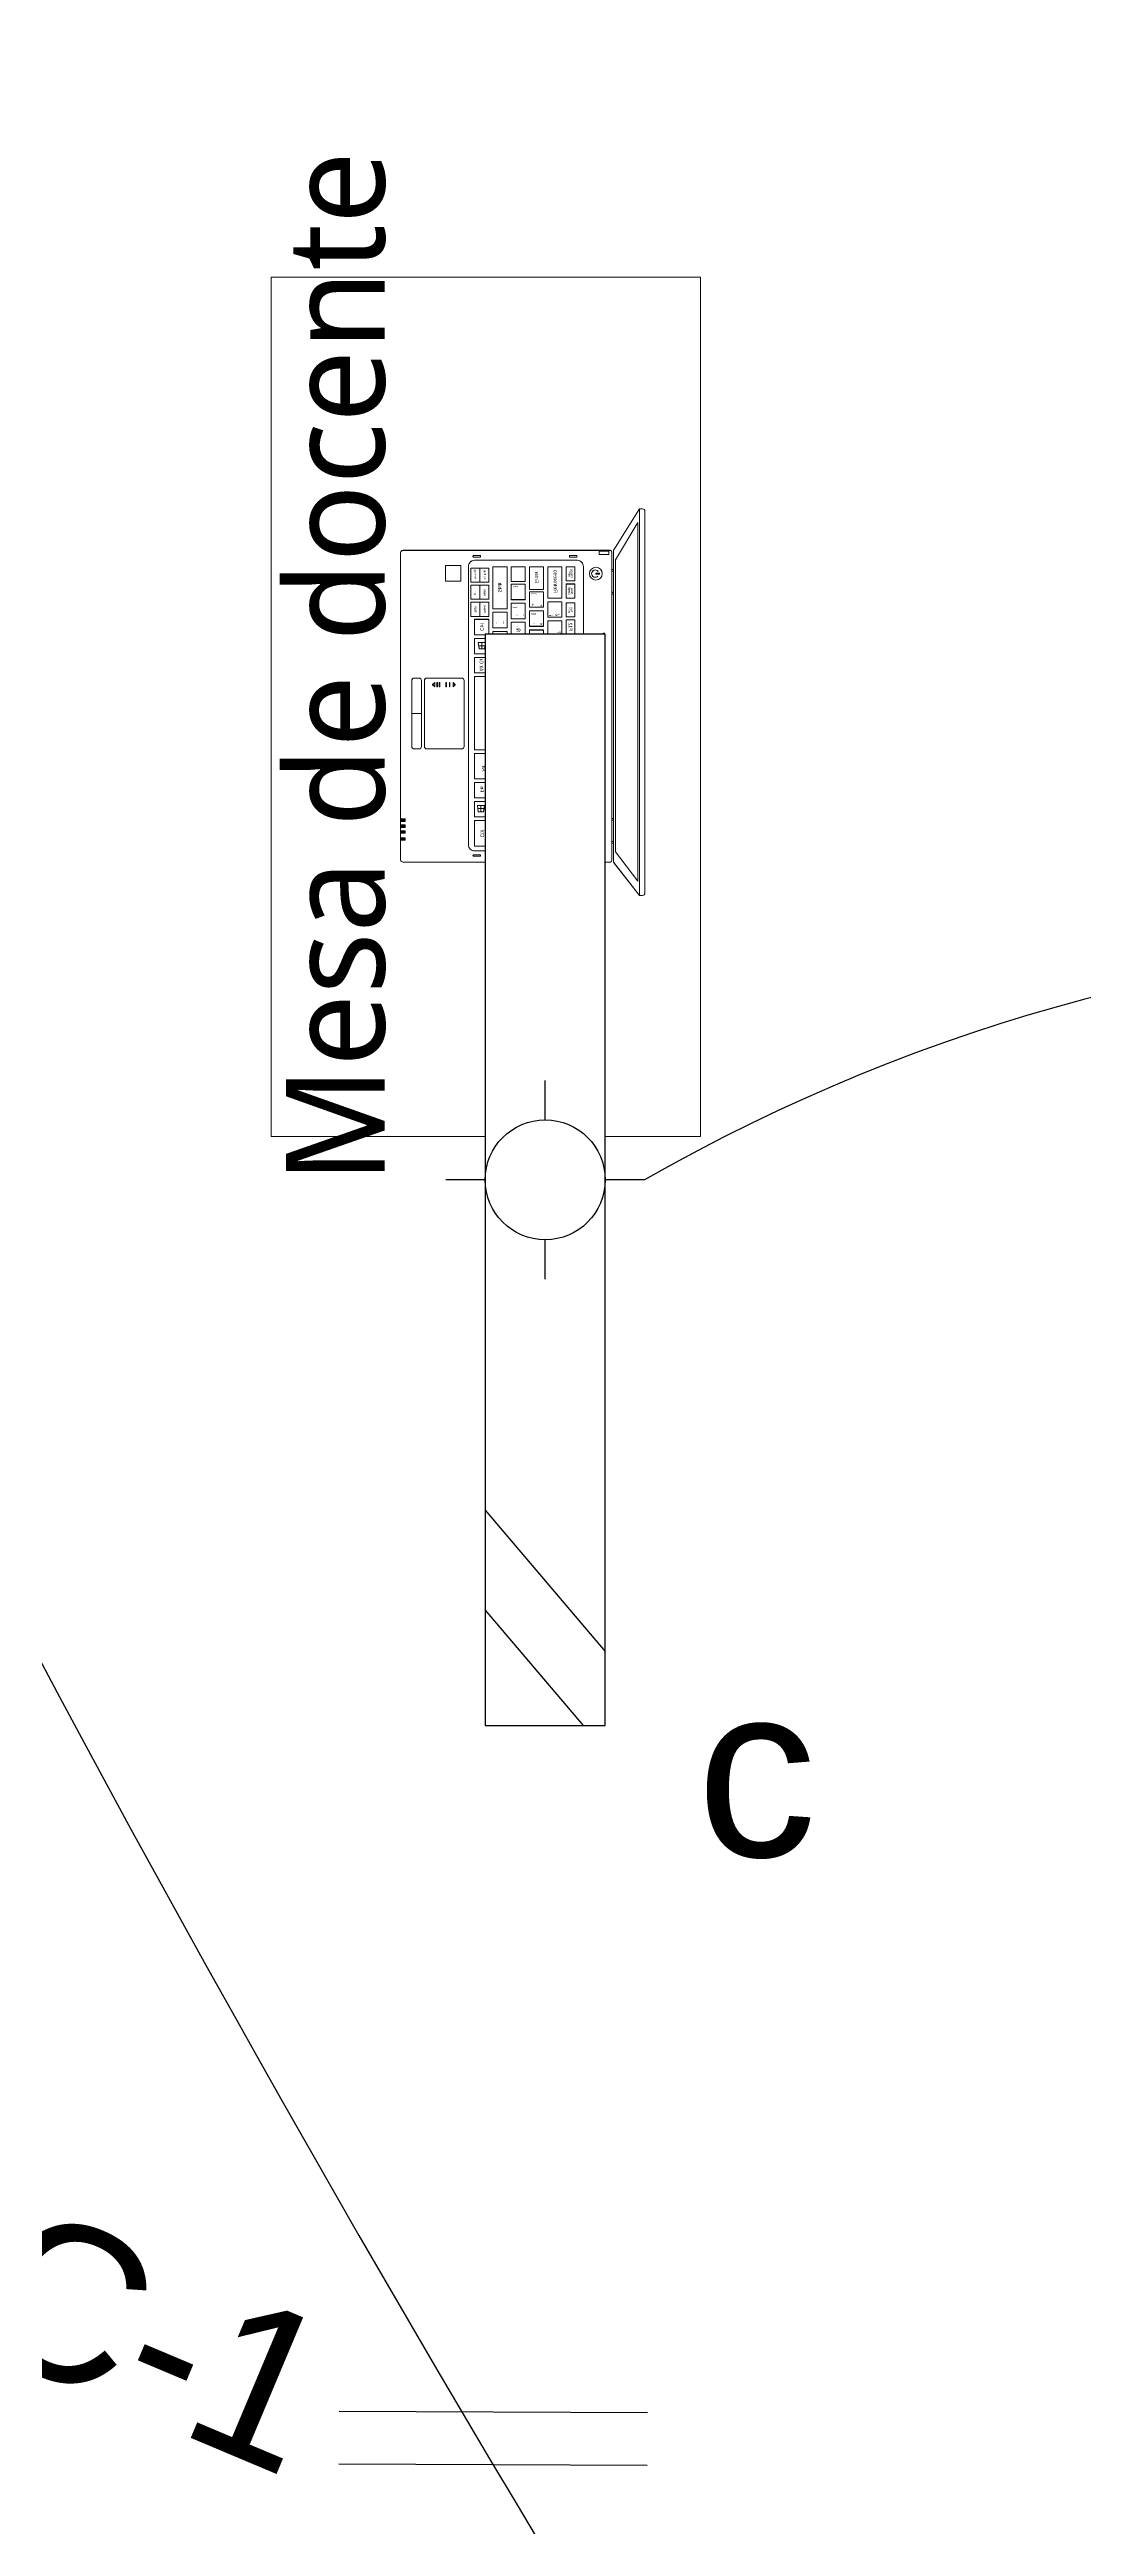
# Model space of a CAD drawing. Header units: metres. Extents: x -17 to 101, y 0 to 79.
# Drawn here: x 21.071 to 22.275, y 49.363 to 52.245 of the extents above; entities that cross this region are included whole.
import ezdxf

# ---------------------------------------------------------------- set-up
doc = ezdxf.new("R2010")
doc.units = ezdxf.units.M
doc.set_wipeout_variables(frame=1)
doc.linetypes.add('CONTINUA', pattern=[0])
for name, color, linetype, lineweight in [('ALUMBRADO', 1, 'Continuous', 30), ('Cotas varias El', 253, 'Continuous', 13), ('GRAFO 0 BLANCO', 7, 'Continuous', 0)]:
    doc.layers.add(name, color=color, linetype=linetype, lineweight=lineweight)
doc.styles.add('Generales', font='trebuc.ttf', dxfattribs={"height": 0.1})
doc.styles.get("Standard").update_dxf_attribs({"font": 'arial.ttf'})

# ---------------------------------------------------------------- blocks, each defined once
blk = doc.blocks.new('ADOSADO')
at = {"color": 1, "lineweight": 25}
blk.add_wipeout([(-0.63, 0.015), (0.64, 0.015), (0.64, 0.155), (-0.63, 0.155)], dxfattribs=at).dxf.layer = 'ALUMBRADO'
at = {"layer": 'ALUMBRADO', "lineweight": 25}
for points in [[(0.005, 0.1548), (0.005, 0.2007)], [(-0.4959, 0.155), (-0.63, 0.0409)], [(-0.3794, 0.155), (-0.5438, 0.015)], [(-0.1107, 0.085), (-0.0648, 0.085)], [(0.0748, 0.085), (0.1207, 0.085)], [(0.005, -0.0307), (0.005, 0.0152)]]:
    blk.add_lwpolyline(points, dxfattribs=at)
at = {"layer": 'ALUMBRADO', "color": 1, "lineweight": 25}
blk.add_lwpolyline([(-0.63, 0.015), (0.64, 0.015), (0.64, 0.155), (-0.63, 0.155)], close=True, dxfattribs=at)
at = {"layer": 'ALUMBRADO', "lineweight": 25}
blk.add_circle((0.005, 0.085), 0.0698, dxfattribs=at)
blk = doc.blocks.new('A$C25D713F6')
at = {"layer": 'GRAFO 0 BLANCO'}
h = blk.add_hatch(color=8, dxfattribs=at)
h.dxf.hatch_style = 1
h.set_gradient(color1=(0, 63, 255), color2=(0, 191, 255), tint=1, name='INVSPHERICAL')
edge = h.paths.add_edge_path()
edge.add_arc((0.0656, 0.2193), 0.00177, 0, 360)
h = blk.add_hatch(color=8, dxfattribs=at)
h.dxf.hatch_style = 1
h.set_gradient(color1=(255, 0, 0), color2=(255, 0, 127), tint=1, name='INVSPHERICAL')
edge = h.paths.add_edge_path()
edge.add_arc((0.0755, 0.2193), 0.00177, 0, 360)
h = blk.add_hatch(color=8, dxfattribs=at)
h.dxf.hatch_style = 1
h.set_gradient(color1=(255, 255, 127), color2=(191, 255, 0), tint=1, name='INVSPHERICAL')
edge = h.paths.add_edge_path()
edge.add_arc((0.0849, 0.2193), 0.00177, 0, 360)
h = blk.add_hatch(color=8, dxfattribs=at)
h.dxf.hatch_style = 1
h.set_gradient(color1=(255, 255, 0), color2=(127, 255, 0), tint=1, name='INVSPHERICAL')
h.paths.add_polyline_path([(0.0643, 0), (0.067, 0), (0.067, 0.0054), (0.0643, 0.0054)])
h = blk.add_hatch(color=8, dxfattribs=at)
h.dxf.hatch_style = 1
h.set_gradient(color1=(255, 255, 0), color2=(127, 255, 0), tint=1, name='INVSPHERICAL')
h.paths.add_polyline_path([(0.0724, 0), (0.0752, 0), (0.0752, 0.0054), (0.0724, 0.0054)])
h = blk.add_hatch(color=8, dxfattribs=at)
h.dxf.hatch_style = 1
h.set_gradient(color1=(255, 255, 0), color2=(127, 255, 0), tint=1, name='INVSPHERICAL')
h.paths.add_polyline_path([(0.0793, 0), (0.082, 0), (0.082, 0.0054), (0.0793, 0.0054)])
h = blk.add_hatch(color=8, dxfattribs=at)
h.dxf.hatch_style = 1
h.set_gradient(color1=(255, 255, 0), color2=(127, 255, 0), tint=1, name='INVSPHERICAL')
h.paths.add_polyline_path([(0.0863, 0), (0.089, 0), (0.089, 0.0054), (0.0863, 0.0054)])
at = {"layer": 'GRAFO 0 BLANCO', "color": 8}
for points in [[(0.4497, 0.2781), (0, 0.2781), (0, 0.2816, -0.414214), (0.0029, 0.2845), (0.4469, 0.2845, -0.414214), (0.4497, 0.2816)], [(0.0394, 0.2479), (0.401, 0.2479, 0.14104), (0.4021, 0.2482), (0.4497, 0.2781), (0.0001, 0.2781), (0.0382, 0.2483, 0.167529)], [(0.0416, 0), (0.3987, 0, 0.414214), (0.4016, 0.0029), (0.4016, 0.2439, 0.414214), (0.3996, 0.2459), (0.0407, 0.2459, 0.414214), (0.0387, 0.2439), (0.0387, 0.0029, 0.414214)], [(0.0463, 0.1965), (0.0466, 0.1965, 0.414214), (0.0474, 0.1973), (0.0474, 0.2047, 0.414214), (0.0466, 0.2054), (0.0463, 0.2054, 0.414214), (0.0456, 0.2047), (0.0456, 0.1973, 0.414214)], [(0.059, 0.079), (0.3828, 0.079, 0.414214), (0.3899, 0.0862), (0.3899, 0.2058, 0.414214), (0.3828, 0.2129), (0.059, 0.2129, 0.414214), (0.0519, 0.2058), (0.0519, 0.0862, 0.414214)], [(0.3943, 0.1965), (0.3946, 0.1965, 0.414214), (0.3954, 0.1973), (0.3954, 0.2047, 0.414214), (0.3946, 0.2054), (0.3943, 0.2054, 0.414214), (0.3936, 0.2047), (0.3936, 0.1973, 0.414214)], [(0.0463, 0.0843), (0.0466, 0.0843, 0.414214), (0.0474, 0.0851), (0.0474, 0.0924, 0.414214), (0.0466, 0.0932), (0.0463, 0.0932, 0.414214), (0.0456, 0.0924), (0.0456, 0.0851, 0.414214)], [(0.3943, 0.0843), (0.3946, 0.0843, 0.414214), (0.3954, 0.0851), (0.3954, 0.0924, 0.414214), (0.3946, 0.0932), (0.3943, 0.0932, 0.414214), (0.3936, 0.0924), (0.3936, 0.0851, 0.414214)], [(0.1733, 0.0278), (0.25, 0.0278, 0.414214), (0.2528, 0.0306), (0.2528, 0.0711, 0.414214), (0.25, 0.0739), (0.1733, 0.0739, 0.414214), (0.1705, 0.0711), (0.1705, 0.0306, 0.414214)], [(0.1733, 0.013), (0.2117, 0.013), (0.2117, 0.0243), (0.1733, 0.0243, 0.414214), (0.1705, 0.0214), (0.1705, 0.0158, 0.414214)], [(0.2117, 0.013), (0.25, 0.013, 0.414214), (0.2528, 0.0158), (0.2528, 0.0214, 0.414214), (0.25, 0.0243), (0.2117, 0.0243)]]:
    blk.add_lwpolyline(points, format="xyb", close=True, dxfattribs=at)
for points in [[(0.0507, 0.2504), (0.3904, 0.2504), (0.4339, 0.2761), (0.0164, 0.2761)], [(0.0609, 0.2479), (0.0896, 0.2479), (0.0896, 0.2459), (0.0609, 0.2459)], [(0.0609, 0.2479), (0.0629, 0.2479), (0.0629, 0.2459), (0.0609, 0.2459)], [(0.0896, 0.2479), (0.0876, 0.2479), (0.0876, 0.2459), (0.0896, 0.2459)], [(0.1346, 0.2357), (0.143, 0.2357), (0.143, 0.2375), (0.1346, 0.2375)], [(0.2965, 0.2357), (0.305, 0.2357), (0.305, 0.2375), (0.2965, 0.2375)], [(0.3794, 0.2479), (0.3507, 0.2479), (0.3507, 0.2459), (0.3794, 0.2459)], [(0.3507, 0.2479), (0.3527, 0.2479), (0.3527, 0.2459), (0.3507, 0.2459)], [(0.3736, 0.2273), (0.3751, 0.2273), (0.3751, 0.2318), (0.3736, 0.2318)], [(0.3794, 0.2479), (0.3774, 0.2479), (0.3774, 0.2459), (0.3794, 0.2459)], [(0.3966, 0.2424), (0.4006, 0.2424), (0.4006, 0.2313), (0.3966, 0.2313)], [(0.0576, 0.2028), (0.0741, 0.2028), (0.0741, 0.1926), (0.0576, 0.1926)], [(0.0788, 0.2028), (0.0952, 0.2028), (0.0952, 0.1926), (0.0788, 0.1926)], [(0.0985, 0.2028), (0.1149, 0.2028), (0.1149, 0.1926), (0.0985, 0.1926)], [(0.1196, 0.2028), (0.1361, 0.2028), (0.1361, 0.1926), (0.1196, 0.1926)], [(0.1408, 0.2028), (0.1572, 0.2028), (0.1572, 0.1926), (0.1408, 0.1926)], [(0.1619, 0.2028), (0.1784, 0.2028), (0.1784, 0.1926), (0.1619, 0.1926)], [(0.1816, 0.2028), (0.198, 0.2028), (0.198, 0.1926), (0.1816, 0.1926)], [(0.2016, 0.2028), (0.218, 0.2028), (0.218, 0.1926), (0.2016, 0.1926)], [(0.2223, 0.2028), (0.2387, 0.2028), (0.2387, 0.1926), (0.2223, 0.1926)], [(0.2422, 0.2028), (0.2587, 0.2028), (0.2587, 0.1926), (0.2422, 0.1926)], [(0.2625, 0.2028), (0.279, 0.2028), (0.279, 0.1926), (0.2625, 0.1926)], [(0.2825, 0.2028), (0.2989, 0.2028), (0.2989, 0.1926), (0.2825, 0.1926)], [(0.3041, 0.2028), (0.3205, 0.2028), (0.3205, 0.1926), (0.3041, 0.1926)], [(0.324, 0.2028), (0.3405, 0.2028), (0.3405, 0.1926), (0.324, 0.1926)], [(0.3459, 0.2028), (0.3624, 0.2028), (0.3624, 0.1926), (0.3459, 0.1926)], [(0.3659, 0.2028), (0.3824, 0.2028), (0.3824, 0.1926), (0.3659, 0.1926)], [(0.0576, 0.1877), (0.0756, 0.1877), (0.0756, 0.1714), (0.0576, 0.1714)], [(0.0798, 0.1877), (0.0978, 0.1877), (0.0978, 0.1714), (0.0798, 0.1714)], [(0.102, 0.1877), (0.1199, 0.1877), (0.1199, 0.1714), (0.102, 0.1714)], [(0.1241, 0.1877), (0.1421, 0.1877), (0.1421, 0.1714), (0.1241, 0.1714)], [(0.1463, 0.1877), (0.1642, 0.1877), (0.1642, 0.1714), (0.1463, 0.1714)], [(0.1685, 0.1877), (0.1864, 0.1877), (0.1864, 0.1714), (0.1685, 0.1714)], [(0.1906, 0.1877), (0.2086, 0.1877), (0.2086, 0.1714), (0.1906, 0.1714)], [(0.2128, 0.1877), (0.2307, 0.1877), (0.2307, 0.1714), (0.2128, 0.1714)], [(0.235, 0.1877), (0.2529, 0.1877), (0.2529, 0.1714), (0.235, 0.1714)], [(0.2571, 0.1877), (0.2751, 0.1877), (0.2751, 0.1714), (0.2571, 0.1714)], [(0.2793, 0.1877), (0.2972, 0.1877), (0.2972, 0.1714), (0.2793, 0.1714)], [(0.3015, 0.1877), (0.3194, 0.1877), (0.3194, 0.1714), (0.3015, 0.1714)], [(0.3236, 0.1877), (0.3416, 0.1877), (0.3416, 0.1714), (0.3236, 0.1714)], [(0.3458, 0.1877), (0.3824, 0.1877), (0.3824, 0.1714), (0.3458, 0.1714)], [(0.0575, 0.1665), (0.0872, 0.1665), (0.0872, 0.1501), (0.0575, 0.1501)], [(0.0575, 0.1452), (0.0961, 0.1452), (0.0961, 0.1288), (0.0575, 0.1288)], [(0.0914, 0.1665), (0.1094, 0.1665), (0.1094, 0.1501), (0.0914, 0.1501)], [(0.1003, 0.1452), (0.1183, 0.1452), (0.1183, 0.1288), (0.1003, 0.1288)], [(0.1136, 0.1665), (0.1315, 0.1665), (0.1315, 0.1501), (0.1136, 0.1501)], [(0.1225, 0.1452), (0.1405, 0.1452), (0.1405, 0.1288), (0.1225, 0.1288)], [(0.1358, 0.1665), (0.1537, 0.1665), (0.1537, 0.1501), (0.1358, 0.1501)], [(0.1447, 0.1452), (0.1626, 0.1452), (0.1626, 0.1288), (0.1447, 0.1288)], [(0.1579, 0.1665), (0.1759, 0.1665), (0.1759, 0.1501), (0.1579, 0.1501)], [(0.1668, 0.1452), (0.1848, 0.1452), (0.1848, 0.1288), (0.1668, 0.1288)], [(0.1801, 0.1665), (0.198, 0.1665), (0.198, 0.1501), (0.1801, 0.1501)], [(0.189, 0.1452), (0.207, 0.1452), (0.207, 0.1288), (0.189, 0.1288)], [(0.2022, 0.1665), (0.2202, 0.1665), (0.2202, 0.1501), (0.2022, 0.1501)], [(0.2112, 0.1452), (0.2291, 0.1452), (0.2291, 0.1288), (0.2112, 0.1288)], [(0.2244, 0.1665), (0.2424, 0.1665), (0.2424, 0.1501), (0.2244, 0.1501)], [(0.2333, 0.1452), (0.2513, 0.1452), (0.2513, 0.1288), (0.2333, 0.1288)], [(0.2466, 0.1665), (0.2645, 0.1665), (0.2645, 0.1501), (0.2466, 0.1501)], [(0.2555, 0.1452), (0.2735, 0.1452), (0.2735, 0.1288), (0.2555, 0.1288)], [(0.2687, 0.1665), (0.2867, 0.1665), (0.2867, 0.1501), (0.2687, 0.1501)], [(0.2777, 0.1452), (0.2956, 0.1452), (0.2956, 0.1288), (0.2777, 0.1288)], [(0.2909, 0.1665), (0.3089, 0.1665), (0.3089, 0.1501), (0.2909, 0.1501)], [(0.2998, 0.1452), (0.3178, 0.1452), (0.3178, 0.1288), (0.2998, 0.1288)], [(0.3131, 0.1665), (0.331, 0.1665), (0.331, 0.1501), (0.3131, 0.1501)], [(0.322, 0.1452), (0.34, 0.1452), (0.34, 0.1288), (0.322, 0.1288)], [(0.3352, 0.1665), (0.3532, 0.1665), (0.3532, 0.1501), (0.3352, 0.1501)], [(0.3442, 0.1452), (0.3621, 0.1452), (0.3621, 0.1288), (0.3442, 0.1288)], [(0.3561, 0.1665), (0.3824, 0.1665), (0.3824, 0.1501), (0.3561, 0.1501)], [(0.3652, 0.1452), (0.3823, 0.1452), (0.3823, 0.1288), (0.3652, 0.1288)], [(0.0575, 0.1239), (0.0874, 0.1239), (0.0874, 0.1075), (0.0575, 0.1075)], [(0.0898, 0.1239), (0.1077, 0.1239), (0.1077, 0.1075), (0.0898, 0.1075)], [(0.112, 0.1239), (0.1299, 0.1239), (0.1299, 0.1075), (0.112, 0.1075)], [(0.1341, 0.1239), (0.1521, 0.1239), (0.1521, 0.1075), (0.1341, 0.1075)], [(0.1563, 0.1239), (0.1742, 0.1239), (0.1742, 0.1075), (0.1563, 0.1075)], [(0.1785, 0.1239), (0.1964, 0.1239), (0.1964, 0.1075), (0.1785, 0.1075)], [(0.2006, 0.1239), (0.2186, 0.1239), (0.2186, 0.1075), (0.2006, 0.1075)], [(0.2228, 0.1239), (0.2407, 0.1239), (0.2407, 0.1075), (0.2228, 0.1075)], [(0.245, 0.1239), (0.2629, 0.1239), (0.2629, 0.1075), (0.245, 0.1075)], [(0.2671, 0.1239), (0.2851, 0.1239), (0.2851, 0.1075), (0.2671, 0.1075)], [(0.2893, 0.1239), (0.3072, 0.1239), (0.3072, 0.1075), (0.2893, 0.1075)], [(0.3115, 0.1239), (0.3294, 0.1239), (0.3294, 0.1075), (0.3115, 0.1075)], [(0.3336, 0.1239), (0.3822, 0.1239), (0.3822, 0.1075), (0.3336, 0.1075)], [(0.0575, 0.1026), (0.0872, 0.1026), (0.0872, 0.0862), (0.0575, 0.0862)], [(0.0914, 0.1026), (0.1094, 0.1026), (0.1094, 0.0862), (0.0914, 0.0862)], [(0.0973, 0.0903), (0.1047, 0.0894), (0.1047, 0.0977), (0.0973, 0.0967)], [(0.0973, 0.0903), (0.101, 0.0899), (0.101, 0.0972), (0.0973, 0.0967)], [(0.0973, 0.0903), (0.1047, 0.0894), (0.1047, 0.0935), (0.0973, 0.0935)], [(0.1136, 0.1026), (0.1315, 0.1026), (0.1315, 0.0862), (0.1136, 0.0862)], [(0.1358, 0.1026), (0.1653, 0.1026), (0.1653, 0.0862), (0.1358, 0.0862)], [(0.1695, 0.1026), (0.2548, 0.1026), (0.2548, 0.0862), (0.1695, 0.0862)], [(0.259, 0.1026), (0.2769, 0.1026), (0.2769, 0.0862), (0.259, 0.0862)], [(0.2811, 0.1026), (0.2991, 0.1026), (0.2991, 0.0862), (0.2811, 0.0862)], [(0.2868, 0.0914), (0.2942, 0.0905), (0.2942, 0.0988), (0.2868, 0.0978)], [(0.2868, 0.0914), (0.2905, 0.091), (0.2905, 0.0983), (0.2868, 0.0978)], [(0.2868, 0.0914), (0.2942, 0.0905), (0.2942, 0.0946), (0.2868, 0.0946)], [(0.3033, 0.1026), (0.3213, 0.1026), (0.3213, 0.0862), (0.3033, 0.0862)], [(0.3411, 0.0923), (0.3247, 0.0923), (0.3247, 0.1026), (0.3411, 0.1026)], [(0.3247, 0.0923), (0.3411, 0.0923), (0.3411, 0.0819), (0.3247, 0.0819)], [(0.361, 0.0923), (0.3446, 0.0923), (0.3446, 0.1026), (0.361, 0.1026)], [(0.3446, 0.0923), (0.361, 0.0923), (0.361, 0.0819), (0.3446, 0.0819)], [(0.3808, 0.0923), (0.3644, 0.0923), (0.3644, 0.1026), (0.3808, 0.1026)], [(0.3644, 0.0923), (0.3808, 0.0923), (0.3808, 0.0819), (0.3644, 0.0819)], [(0.3839, 0.0702), (0.3658, 0.0702), (0.3658, 0.0521), (0.3839, 0.0521)], [(0.2427, 0.0575), (0.2478, 0.0575), (0.2478, 0.0568), (0.2427, 0.0568)], [(0.2427, 0.0534), (0.2478, 0.0534), (0.2478, 0.0527), (0.2427, 0.0527)], [(0.2427, 0.0457), (0.2478, 0.0457), (0.2478, 0.045), (0.2427, 0.045)], [(0.2427, 0.0428), (0.2478, 0.0428), (0.2478, 0.0421), (0.2427, 0.0421)], [(0.0643, 0), (0.067, 0), (0.067, 0.0054), (0.0643, 0.0054)], [(0.0724, 0), (0.0752, 0), (0.0752, 0.0054), (0.0724, 0.0054)], [(0.0793, 0), (0.082, 0), (0.082, 0.0054), (0.0793, 0.0054)], [(0.0863, 0), (0.089, 0), (0.089, 0.0054), (0.0863, 0.0054)]]:
    blk.add_lwpolyline(points, close=True, dxfattribs=at)
for points in [[(0.2427, 0.0612), (0.2453, 0.0637), (0.2478, 0.0612), (0.2427, 0.0612)], [(0.2427, 0.0399), (0.2453, 0.0373), (0.2478, 0.0399), (0.2427, 0.0399)]]:
    blk.add_lwpolyline(points, dxfattribs=at)
for centre, radius in [((0.3744, 0.2274), 0.00745), ((0.0656, 0.2193), 0.00177), ((0.0755, 0.2193), 0.00177), ((0.0849, 0.2193), 0.00177)]:
    blk.add_circle(centre, radius, dxfattribs=at)
blk.add_arc((0.3745, 0.2267), 0.00424, 132.7517, 50.8259, dxfattribs=at)
for s, height, p in [('°', 0.00411, (0.0586, 0.1715)), ('Esc', 0.00411, (0.0606, 0.1963)), ('\\', 0.00417, (0.0712, 0.1744)), ('1', 0.00417, (0.0808, 0.1729)), ('!', 0.00417, (0.0809, 0.1822)), ('F1', 0.00411, (0.0839, 0.1959)), ('¬', 0.00417, (0.0931, 0.1828)), ('|', 0.00411, (0.0935, 0.1743)), ('"', 0.00417, (0.1027, 0.1818)), ('2', 0.00417, (0.1027, 0.1728)), ('F2', 0.00411, (0.1043, 0.1957)), ('@', 0.00417, (0.1142, 0.1741)), ('3', 0.00417, (0.1249, 0.1736)), ('F3', 0.00411, (0.1251, 0.1959)), ('.', 0.00417, (0.1258, 0.1856)), ('#', 0.00417, (0.1375, 0.1738)), ('F4', 0.00411, (0.1456, 0.1959)), ('4', 0.00417, (0.1478, 0.1726)), ('$', 0.00417, (0.1483, 0.1815)), ('~ ', 0.00417, (0.1598, 0.1714)), ('F5', 0.00411, (0.1672, 0.1956)), ('%%%', 0.00417, (0.1701, 0.1816)), ('5', 0.00417, (0.1701, 0.1732)), ('F6', 0.00411, (0.1871, 0.1957)), ('6', 0.00417, (0.1917, 0.1725)), ('&', 0.00417, (0.1923, 0.1824)), ('F7', 0.00411, (0.2069, 0.1955)), ('7', 0.00417, (0.2139, 0.1725)), ('/', 0.00417, (0.2156, 0.1827)), ('F8', 0.00411, (0.2274, 0.1958)), ('8', 0.00417, (0.2363, 0.1727)), ('(', 0.00417, (0.237, 0.1818)), ('F9', 0.00411, (0.2473, 0.1957)), ('9', 0.00417, (0.2588, 0.1731)), (')', 0.00417, (0.26, 0.1819)), ('F10', 0.00411, (0.2661, 0.1957)), ('0', 0.00417, (0.2803, 0.1734)), ('=', 0.00417, (0.2808, 0.1838)), ('F11', 0.00411, (0.2869, 0.1956)), ('?', 0.00417, (0.3039, 0.1825)), ("'", 0.00417, (0.3041, 0.1717)), ('F12', 0.00411, (0.3075, 0.1957)), ('¿', 0.00417, (0.3248, 0.1815)), ('¡', 0.00417, (0.3249, 0.1736)), ('Impr', 0.00246, (0.3285, 0.1979)), ('Pant', 0.00246, (0.3287, 0.1948)), ('Despl', 0.00246, (0.35, 0.1953)), ('Bloq', 0.00246, (0.3509, 0.1983)), ('Retroceso', 0.00417, (0.3522, 0.1783)), ('Pausa', 0.00246, (0.37, 0.1981)), ('Inter', 0.00246, (0.3706, 0.1952)), ('Tab', 0.00417, (0.0649, 0.1567)), ('Q', 0.00417, (0.097, 0.1568)), ('W', 0.00417, (0.12, 0.1565)), ('E', 0.00417, (0.1428, 0.1567)), ('R', 0.00417, (0.1645, 0.1566)), ('T', 0.00417, (0.1875, 0.1567)), ('Y', 0.00417, (0.2097, 0.1567)), ('U', 0.00417, (0.2313, 0.1567)), ('I', 0.00417, (0.2551, 0.1568)), ('O', 0.00417, (0.2758, 0.1568)), ('P', 0.00417, (0.2982, 0.1569)), ('^ ', 0.00417, (0.3144, 0.1608)), ('`', 0.00417, (0.3153, 0.1514)), ('[ ', 0.00417, (0.3268, 0.1533)), ('*', 0.00417, (0.336, 0.1608)), ('+', 0.00417, (0.3363, 0.152)), (']', 0.00417, (0.35, 0.1535)), ('Enter', 0.00417, (0.3633, 0.1565)), ('Bloq', 0.00417, (0.0658, 0.138)), ('Mayús', 0.00417, (0.0658, 0.1321)), ('Shift', 0.00417, (0.0679, 0.1131)), ('<', 0.00417, (0.0997, 0.1161)), ('A', 0.00417, (0.1075, 0.1344)), ('Z', 0.00417, (0.1198, 0.1137)), ('S', 0.00417, (0.1295, 0.1345)), ('X', 0.00417, (0.1407, 0.1134)), ('D', 0.00417, (0.1519, 0.1345)), ('C', 0.00417, (0.1631, 0.1131)), ('F', 0.00417, (0.175, 0.1345)), ('V', 0.00417, (0.1853, 0.1132)), ('G', 0.00417, (0.196, 0.1344)), ('B', 0.00417, (0.2079, 0.1132)), ('H', 0.00417, (0.2182, 0.1348)), ('N', 0.00417, (0.2299, 0.1135)), ('J', 0.00417, (0.2417, 0.1346)), ('M', 0.00417, (0.2512, 0.113)), ('K', 0.00417, (0.2623, 0.1344)), (';', 0.00417, (0.2692, 0.1189)), ('L', 0.00417, (0.2847, 0.1346)), (':', 0.00417, (0.292, 0.1194)), ('Ñ', 0.00417, (0.3065, 0.1347)), ('_', 0.00417, (0.316, 0.1211)), ('¨', 0.00417, (0.325, 0.1391)), ('´', 0.00417, (0.3253, 0.1314)), ('{', 0.00417, (0.3342, 0.1316)), ('Shift', 0.00417, (0.3524, 0.1134)), ('}', 0.00417, (0.3584, 0.1321)), ('Ctrl', 0.00417, (0.0675, 0.093)), ('>', 0.00417, (0.1003, 0.1104)), ('Fn', 0.00417, (0.1201, 0.0927)), ('Alt', 0.00417, (0.1443, 0.0948)), ('Alt Gr', 0.00417, (0.2607, 0.0921)), (',', 0.00417, (0.2686, 0.1097)), ('.', 0.00417, (0.2923, 0.1099)), ('Ctrl', 0.00417, (0.3077, 0.0927)), ('-', 0.00417, (0.3162, 0.1102)), ('Insert', 0.00246, (0.3288, 0.0969)), ('Supr', 0.00246, (0.3293, 0.0863)), ('Inicio ', 0.00246, (0.3483, 0.0968)), ('Fin', 0.00246, (0.3498, 0.0852)), ('Re Pág', 0.00246, (0.3673, 0.0969)), ('Av Pág', 0.00246, (0.3683, 0.0859))]:
    blk.add_text(s, height=height, dxfattribs=at).set_placement(p)

msp = doc.modelspace()

# ---------------------------------------------------------------- linework, layer by layer
at = {"layer": 'ALUMBRADO', "color": 114, "lineweight": 25}
for points in [[(21.4083, 49.4976), (21.7672, 49.4959)], [(21.4079, 49.4361), (21.7668, 49.4345)]]:
    msp.add_lwpolyline(points, dxfattribs=at)
at = {"layer": 'ALUMBRADO', "linetype": 'CONTINUA', "lineweight": 25}
msp.add_arc((41.3407, 61.1878), 22.9852, 203.06445, 222.30124, dxfattribs=at)
at = {"layer": 'ALUMBRADO', "lineweight": 25}
msp.add_arc((22.8169, 49.0907), 2.1195, 60.2087, 119.7913, dxfattribs=at)
at = {"layer": 'Cotas varias El'}
msp.add_line((21.829, 51.9304), (21.829, 51.0304), dxfattribs=at)
msp.add_line((21.829, 51.9304), (21.829, 51.0304), dxfattribs=at)
for points in [[(21.829, 51.9804), (21.829, 50.9804), (21.329, 50.9804), (21.329, 51.9804), (21.829, 51.9804)], [(21.829, 51.9804), (21.829, 50.9804), (21.329, 50.9804), (21.329, 51.9804), (21.829, 51.9804)], [(21.5196, 51.5037), (21.517, 51.5062), (21.5196, 51.5088), (21.5196, 51.5037)], [(21.5409, 51.5037), (21.5434, 51.5062), (21.5409, 51.5088), (21.5409, 51.5037)]]:
    msp.add_lwpolyline(points, dxfattribs=at)
for points in [[(21.7276, 51.3004), (21.7276, 51.662, -0.14104), (21.7279, 51.663), (21.7578, 51.7107), (21.7578, 51.261), (21.728, 51.2991, -0.167529)], [(21.7578, 51.7107), (21.7578, 51.261), (21.7614, 51.261, 0.414214), (21.7642, 51.2638), (21.7642, 51.7079, 0.414214), (21.7614, 51.7107)], [(21.4797, 51.3025), (21.4797, 51.6597, -0.414214), (21.4826, 51.6625), (21.7236, 51.6625, -0.414214), (21.7256, 51.6605), (21.7256, 51.3017, -0.414214), (21.7236, 51.2997), (21.4826, 51.2997, -0.414214)], [(21.5587, 51.32), (21.5587, 51.6437, -0.414214), (21.5659, 51.6509), (21.6855, 51.6509, -0.414214), (21.6926, 51.6437), (21.6926, 51.32, -0.414214), (21.6855, 51.3128), (21.5659, 51.3128, -0.414214)], [(21.564, 51.6553), (21.564, 51.6556, -0.414214), (21.5648, 51.6564), (21.5721, 51.6564, -0.414214), (21.5729, 51.6556), (21.5729, 51.6553, -0.414214), (21.5721, 51.6545), (21.5648, 51.6545, -0.414214)], [(21.6762, 51.6553), (21.6762, 51.6556, -0.414214), (21.677, 51.6564), (21.6844, 51.6564, -0.414214), (21.6851, 51.6556), (21.6851, 51.6553, -0.414214), (21.6844, 51.6545), (21.677, 51.6545, -0.414214)], [(21.4927, 51.4726), (21.4927, 51.5109, -0.414214), (21.4955, 51.5138), (21.5011, 51.5138, -0.414214), (21.504, 51.5109), (21.504, 51.4726)], [(21.5075, 51.4343), (21.5075, 51.5109, -0.414214), (21.5103, 51.5138), (21.5508, 51.5138, -0.414214), (21.5536, 51.5109), (21.5536, 51.4343, -0.414214), (21.5508, 51.4315), (21.5103, 51.4315, -0.414214)], [(21.4927, 51.4343), (21.4927, 51.4726), (21.504, 51.4726), (21.504, 51.4343, -0.414214), (21.5011, 51.4315), (21.4955, 51.4315, -0.414214)], [(21.564, 51.3073), (21.564, 51.3076, -0.414214), (21.5648, 51.3084), (21.5721, 51.3084, -0.414214), (21.5729, 51.3076), (21.5729, 51.3073, -0.414214), (21.5721, 51.3065), (21.5648, 51.3065, -0.414214)], [(21.6762, 51.3073), (21.6762, 51.3076, -0.414214), (21.677, 51.3084), (21.6844, 51.3084, -0.414214), (21.6851, 51.3076), (21.6851, 51.3073, -0.414214), (21.6844, 51.3065), (21.677, 51.3065, -0.414214)]]:
    msp.add_lwpolyline(points, format="xyb", close=True, dxfattribs=at)
for points in [[(21.7301, 51.3116), (21.7301, 51.6513), (21.7558, 51.6949), (21.7558, 51.2774)], [(21.5499, 51.6449), (21.5499, 51.6268), (21.5318, 51.6268), (21.5318, 51.6449)], [(21.7221, 51.6575), (21.7221, 51.6615), (21.711, 51.6615), (21.711, 51.6575)], [(21.572, 51.6254), (21.572, 51.6418), (21.5616, 51.6418), (21.5616, 51.6254)], [(21.572, 51.6056), (21.572, 51.6219), (21.5616, 51.6219), (21.5616, 51.6056)], [(21.572, 51.6418), (21.572, 51.6254), (21.5823, 51.6254), (21.5823, 51.6418)], [(21.572, 51.6219), (21.572, 51.6056), (21.5823, 51.6056), (21.5823, 51.6219)], [(21.6036, 51.5946), (21.6036, 51.6432), (21.5872, 51.6432), (21.5872, 51.5946)], [(21.6249, 51.6262), (21.6249, 51.6433), (21.6085, 51.6433), (21.6085, 51.6262)], [(21.6249, 51.6051), (21.6249, 51.6231), (21.6085, 51.6231), (21.6085, 51.6051)], [(21.6462, 51.617), (21.6462, 51.6433), (21.6298, 51.6433), (21.6298, 51.617)], [(21.6674, 51.6068), (21.6674, 51.6433), (21.6511, 51.6433), (21.6511, 51.6068)], [(21.6825, 51.6269), (21.6825, 51.6433), (21.6724, 51.6433), (21.6724, 51.6269)], [(21.6825, 51.6069), (21.6825, 51.6233), (21.6724, 51.6233), (21.6724, 51.6069)], [(21.707, 51.6346), (21.707, 51.6361), (21.7115, 51.6361), (21.7115, 51.6346)], [(21.7276, 51.6404), (21.7276, 51.6116), (21.7256, 51.6116), (21.7256, 51.6404)], [(21.7276, 51.6404), (21.7276, 51.6384), (21.7256, 51.6384), (21.7256, 51.6404)], [(21.572, 51.5857), (21.572, 51.6021), (21.5616, 51.6021), (21.5616, 51.5857)], [(21.572, 51.6021), (21.572, 51.5857), (21.5823, 51.5857), (21.5823, 51.6021)], [(21.6036, 51.5724), (21.6036, 51.5904), (21.5872, 51.5904), (21.5872, 51.5724)], [(21.6249, 51.583), (21.6249, 51.6009), (21.6085, 51.6009), (21.6085, 51.583)], [(21.6462, 51.5962), (21.6462, 51.6142), (21.6298, 51.6142), (21.6298, 51.5962)], [(21.6462, 51.574), (21.6462, 51.592), (21.6298, 51.592), (21.6298, 51.574)], [(21.6674, 51.5846), (21.6674, 51.6025), (21.6511, 51.6025), (21.6511, 51.5846)], [(21.6825, 51.585), (21.6825, 51.6015), (21.6724, 51.6015), (21.6724, 51.585)], [(21.7276, 51.6116), (21.7276, 51.6136), (21.7256, 51.6136), (21.7256, 51.6116)], [(21.5823, 51.5643), (21.5823, 51.5822), (21.5659, 51.5822), (21.5659, 51.5643)], [(21.5823, 51.5421), (21.5823, 51.5601), (21.5659, 51.5601), (21.5659, 51.5421)], [(21.6036, 51.5503), (21.6036, 51.5682), (21.5872, 51.5682), (21.5872, 51.5503)], [(21.6249, 51.5608), (21.6249, 51.5788), (21.6085, 51.5788), (21.6085, 51.5608)], [(21.6462, 51.5519), (21.6462, 51.5698), (21.6298, 51.5698), (21.6298, 51.5519)], [(21.6674, 51.5624), (21.6674, 51.5804), (21.6511, 51.5804), (21.6511, 51.5624)], [(21.6674, 51.5403), (21.6674, 51.5582), (21.6511, 51.5582), (21.6511, 51.5403)], [(21.6825, 51.565), (21.6825, 51.5815), (21.6724, 51.5815), (21.6724, 51.565)], [(21.6825, 51.5435), (21.6825, 51.5599), (21.6724, 51.5599), (21.6724, 51.5435)], [(21.7154, 51.5575), (21.7154, 51.566), (21.7172, 51.566), (21.7172, 51.5575)], [(21.5823, 51.5199), (21.5823, 51.5379), (21.5659, 51.5379), (21.5659, 51.5199)], [(21.5711, 51.5478), (21.5702, 51.5552), (21.5785, 51.5552), (21.5775, 51.5478)], [(21.5711, 51.5478), (21.5702, 51.5552), (21.5743, 51.5552), (21.5743, 51.5478)], [(21.5711, 51.5478), (21.5707, 51.5514), (21.578, 51.5515), (21.5775, 51.5478)], [(21.6036, 51.5281), (21.6036, 51.546), (21.5872, 51.546), (21.5872, 51.5281)], [(21.6249, 51.5386), (21.6249, 51.5566), (21.6085, 51.5566), (21.6085, 51.5386)], [(21.6249, 51.5165), (21.6249, 51.5344), (21.6085, 51.5344), (21.6085, 51.5165)], [(21.6462, 51.5297), (21.6462, 51.5477), (21.6298, 51.5477), (21.6298, 51.5297)], [(21.6674, 51.5181), (21.6674, 51.536), (21.6511, 51.536), (21.6511, 51.5181)], [(21.6825, 51.5235), (21.6825, 51.5399), (21.6724, 51.5399), (21.6724, 51.5235)], [(21.5225, 51.5037), (21.5225, 51.5088), (21.5218, 51.5088), (21.5218, 51.5037)], [(21.5254, 51.5037), (21.5254, 51.5088), (21.5247, 51.5088), (21.5247, 51.5037)], [(21.5331, 51.5037), (21.5331, 51.5088), (21.5324, 51.5088), (21.5324, 51.5037)], [(21.5372, 51.5037), (21.5372, 51.5088), (21.5365, 51.5088), (21.5365, 51.5037)], [(21.5823, 51.4304), (21.5823, 51.5157), (21.5659, 51.5157), (21.5659, 51.4304)], [(21.6036, 51.5059), (21.6036, 51.5239), (21.5872, 51.5239), (21.5872, 51.5059)], [(21.6036, 51.4838), (21.6036, 51.5017), (21.5872, 51.5017), (21.5872, 51.4838)], [(21.6249, 51.4943), (21.6249, 51.5123), (21.6085, 51.5123), (21.6085, 51.4943)], [(21.6462, 51.5075), (21.6462, 51.5255), (21.6298, 51.5255), (21.6298, 51.5075)], [(21.6462, 51.4854), (21.6462, 51.5033), (21.6298, 51.5033), (21.6298, 51.4854)], [(21.6674, 51.4959), (21.6674, 51.5139), (21.6511, 51.5139), (21.6511, 51.4959)], [(21.6825, 51.5032), (21.6825, 51.5197), (21.6724, 51.5197), (21.6724, 51.5032)], [(21.6036, 51.4616), (21.6036, 51.4795), (21.5872, 51.4795), (21.5872, 51.4616)], [(21.6249, 51.4721), (21.6249, 51.4901), (21.6085, 51.4901), (21.6085, 51.4721)], [(21.6462, 51.4632), (21.6462, 51.4812), (21.6298, 51.4812), (21.6298, 51.4632)], [(21.6674, 51.4738), (21.6674, 51.4917), (21.6511, 51.4917), (21.6511, 51.4738)], [(21.6825, 51.4832), (21.6825, 51.4997), (21.6724, 51.4997), (21.6724, 51.4832)], [(21.6825, 51.4625), (21.6825, 51.479), (21.6724, 51.479), (21.6724, 51.4625)], [(21.6036, 51.4394), (21.6036, 51.4574), (21.5872, 51.4574), (21.5872, 51.4394)], [(21.6249, 51.45), (21.6249, 51.4679), (21.6085, 51.4679), (21.6085, 51.45)], [(21.6249, 51.4278), (21.6249, 51.4458), (21.6085, 51.4458), (21.6085, 51.4278)], [(21.6462, 51.441), (21.6462, 51.459), (21.6298, 51.459), (21.6298, 51.441)], [(21.6674, 51.4516), (21.6674, 51.4695), (21.6511, 51.4695), (21.6511, 51.4516)], [(21.6674, 51.4294), (21.6674, 51.4474), (21.6511, 51.4474), (21.6511, 51.4294)], [(21.6825, 51.4426), (21.6825, 51.459), (21.6724, 51.459), (21.6724, 51.4426)], [(21.5823, 51.3967), (21.5823, 51.4262), (21.5659, 51.4262), (21.5659, 51.3967)], [(21.6036, 51.4173), (21.6036, 51.4352), (21.5872, 51.4352), (21.5872, 51.4173)], [(21.6249, 51.4056), (21.6249, 51.4236), (21.6085, 51.4236), (21.6085, 51.4056)], [(21.6462, 51.4189), (21.6462, 51.4368), (21.6298, 51.4368), (21.6298, 51.4189)], [(21.6462, 51.3967), (21.6462, 51.4147), (21.6298, 51.4147), (21.6298, 51.3967)], [(21.6674, 51.4073), (21.6674, 51.4252), (21.6511, 51.4252), (21.6511, 51.4073)], [(21.6825, 51.4229), (21.6825, 51.4393), (21.6724, 51.4393), (21.6724, 51.4229)], [(21.6825, 51.4017), (21.6825, 51.4182), (21.6724, 51.4182), (21.6724, 51.4017)], [(21.5823, 51.3746), (21.5823, 51.3925), (21.5659, 51.3925), (21.5659, 51.3746)], [(21.6036, 51.3951), (21.6036, 51.413), (21.5872, 51.413), (21.5872, 51.3951)], [(21.6036, 51.3729), (21.6036, 51.3909), (21.5872, 51.3909), (21.5872, 51.3729)], [(21.6249, 51.3835), (21.6249, 51.4014), (21.6085, 51.4014), (21.6085, 51.3835)], [(21.6462, 51.3746), (21.6462, 51.3925), (21.6298, 51.3925), (21.6298, 51.3746)], [(21.6674, 51.3851), (21.6674, 51.403), (21.6511, 51.403), (21.6511, 51.3851)], [(21.6825, 51.3806), (21.6825, 51.397), (21.6724, 51.397), (21.6724, 51.3806)], [(21.7154, 51.3955), (21.7154, 51.404), (21.7172, 51.404), (21.7172, 51.3955)], [(21.5823, 51.3524), (21.5823, 51.3703), (21.5659, 51.3703), (21.5659, 51.3524)], [(21.57, 51.3583), (21.5691, 51.3657), (21.5774, 51.3657), (21.5764, 51.3583)], [(21.57, 51.3583), (21.5691, 51.3657), (21.5732, 51.3657), (21.5732, 51.3583)], [(21.57, 51.3583), (21.5696, 51.3619), (21.5769, 51.362), (21.5764, 51.3583)], [(21.6036, 51.3508), (21.6036, 51.3687), (21.5872, 51.3687), (21.5872, 51.3508)], [(21.6249, 51.3613), (21.6249, 51.3793), (21.6085, 51.3793), (21.6085, 51.3613)], [(21.6249, 51.3185), (21.6249, 51.3571), (21.6085, 51.3571), (21.6085, 51.3185)], [(21.6462, 51.3524), (21.6462, 51.3703), (21.6298, 51.3703), (21.6298, 51.3524)], [(21.6674, 51.3629), (21.6674, 51.3809), (21.6511, 51.3809), (21.6511, 51.3629)], [(21.6674, 51.3408), (21.6674, 51.3587), (21.6511, 51.3587), (21.6511, 51.3408)], [(21.6825, 51.3594), (21.6825, 51.3759), (21.6724, 51.3759), (21.6724, 51.3594)], [(21.6825, 51.3397), (21.6825, 51.3562), (21.6724, 51.3562), (21.6724, 51.3397)], [(21.4797, 51.3472), (21.4797, 51.35), (21.4851, 51.35), (21.4851, 51.3472)], [(21.4797, 51.3402), (21.4797, 51.343), (21.4851, 51.343), (21.4851, 51.3402)], [(21.4797, 51.3334), (21.4797, 51.3362), (21.4851, 51.3362), (21.4851, 51.3334)], [(21.4797, 51.3252), (21.4797, 51.328), (21.4851, 51.328), (21.4851, 51.3252)], [(21.5823, 51.3185), (21.5823, 51.3482), (21.5659, 51.3482), (21.5659, 51.3185)], [(21.6036, 51.3185), (21.6036, 51.3484), (21.5872, 51.3484), (21.5872, 51.3185)], [(21.6462, 51.3185), (21.6462, 51.3482), (21.6298, 51.3482), (21.6298, 51.3185)], [(21.6674, 51.3186), (21.6674, 51.3366), (21.6511, 51.3366), (21.6511, 51.3186)], [(21.6825, 51.3186), (21.6825, 51.3351), (21.6724, 51.3351), (21.6724, 51.3186)], [(21.7276, 51.3219), (21.7276, 51.3506), (21.7256, 51.3506), (21.7256, 51.3219)], [(21.7276, 51.3506), (21.7276, 51.3486), (21.7256, 51.3486), (21.7256, 51.3506)], [(21.7276, 51.3219), (21.7276, 51.3238), (21.7256, 51.3238), (21.7256, 51.3219)]]:
    msp.add_lwpolyline(points, close=True, dxfattribs=at)
for centre, radius in [((21.7071, 51.6354), 0.00745), ((21.699, 51.3458), 0.00177), ((21.699, 51.3365), 0.00177), ((21.699, 51.3266), 0.00177)]:
    msp.add_circle(centre, radius, dxfattribs=at)
msp.add_arc((21.7064, 51.6354), 0.00424, 39.1741, 317.2483, dxfattribs=at)

# ---------------------------------------------------------------- block references
at = {"layer": 'Cotas varias El', "xscale": -1, "rotation": 270}
msp.add_blockref('A$C25D713F6', (21.4797, 51.261), dxfattribs=at)

# ---------------------------------------------------------------- texts
at = {"layer": 'ALUMBRADO', "color": 102, "lineweight": 25}
msp.add_text('c', height=0.2, rotation=0.0215, dxfattribs=at).set_placement((21.8245, 50.1426, 6632.0928))
at = {"layer": 'ALUMBRADO', "lineweight": 25}
msp.add_text('C-1', height=0.18, rotation=337.176, dxfattribs=at).set_placement((20.9731, 49.5767))
at = {"layer": 'Cotas varias El', "text_generation_flag": 2}
for s, height, p in [('Av Pág', 0.00246, (21.5656, 51.6293)), ('Fin', 0.00246, (21.5649, 51.6108)), ('Re Pág', 0.00246, (21.5766, 51.6283)), ('Inicio ', 0.00246, (21.5765, 51.6092)), ('Shift', 0.00417, (21.5931, 51.6134)), ('}', 0.00417, (21.6118, 51.6193)), ('Enter', 0.00417, (21.6362, 51.6243)), ('Retroceso', 0.00417, (21.658, 51.6132)), ('Despl', 0.00246, (21.675, 51.6109)), ('Inter', 0.00246, (21.6749, 51.6316)), ('Bloq', 0.00246, (21.678, 51.6119)), ('Pausa', 0.00246, (21.6778, 51.6309)), ('Supr', 0.00246, (21.566, 51.5902)), ('Insert', 0.00246, (21.5767, 51.5897)), ('{', 0.00417, (21.6113, 51.5952)), ('´', 0.00417, (21.6111, 51.5863)), ('¨', 0.00417, (21.6188, 51.5859)), ('[ ', 0.00417, (21.633, 51.5878)), (']', 0.00417, (21.6332, 51.611)), ('+', 0.00417, (21.6317, 51.5973)), ('*', 0.00417, (21.6405, 51.597)), ('¡', 0.00417, (21.6533, 51.5859)), ('¿', 0.00417, (21.6612, 51.5858)), ('Pant', 0.00246, (21.6745, 51.5897)), ('Impr', 0.00246, (21.6776, 51.5895)), ('Ctrl', 0.00417, (21.5724, 51.5686)), ('-', 0.00417, (21.5899, 51.5772)), ('_', 0.00417, (21.6008, 51.577)), ('Ñ', 0.00417, (21.6144, 51.5675)), ('`', 0.00417, (21.6311, 51.5762)), ('P', 0.00417, (21.6366, 51.5592)), ('^ ', 0.00417, (21.6405, 51.5753)), ("'", 0.00417, (21.6514, 51.565)), ('?', 0.00417, (21.6622, 51.5649)), ('F12', 0.00411, (21.6754, 51.5684)), ('Alt Gr', 0.00417, (21.5718, 51.5217)), (',', 0.00417, (21.5894, 51.5296)), ('.', 0.00417, (21.5896, 51.5532)), (';', 0.00417, (21.5986, 51.5301)), (':', 0.00417, (21.5991, 51.5529)), ('L', 0.00417, (21.6143, 51.5457)), ('O', 0.00417, (21.6365, 51.5368)), ('0', 0.00417, (21.6531, 51.5412)), ('=', 0.00417, (21.6635, 51.5418)), ('F11', 0.00411, (21.6753, 51.5479)), ('F10', 0.00411, (21.6754, 51.5271)), ('M', 0.00417, (21.5927, 51.5122)), ('K', 0.00417, (21.6141, 51.5233)), ('J', 0.00417, (21.6143, 51.5026)), ('I', 0.00417, (21.6365, 51.5161)), ('8', 0.00417, (21.6524, 51.4973)), ('9', 0.00417, (21.6528, 51.5197)), (')', 0.00417, (21.6616, 51.521)), ('(', 0.00417, (21.6615, 51.498)), ('F9', 0.00411, (21.6754, 51.5083)), ('B', 0.00417, (21.5929, 51.4688)), ('N', 0.00417, (21.5932, 51.4908)), ('H', 0.00417, (21.6145, 51.4792)), ('U', 0.00417, (21.6364, 51.4923)), ('Y', 0.00417, (21.6364, 51.4707)), ('7', 0.00417, (21.6522, 51.4748)), ('/', 0.00417, (21.6624, 51.4766)), ('F7', 0.00411, (21.6752, 51.4678)), ('F8', 0.00411, (21.6755, 51.4883)), ('V', 0.00417, (21.5929, 51.4462)), ('G', 0.00417, (21.6141, 51.4569)), ('T', 0.00417, (21.6364, 51.4485)), ('6', 0.00417, (21.6522, 51.4527)), ('&', 0.00417, (21.6621, 51.4533)), ('F6', 0.00411, (21.6754, 51.448)), ('C', 0.00417, (21.5929, 51.424)), ('F', 0.00417, (21.6142, 51.4359)), ('D', 0.00417, (21.6142, 51.4129)), ('R', 0.00417, (21.6363, 51.4254)), ('~ ', 0.00417, (21.6511, 51.4208)), ('5', 0.00417, (21.6529, 51.431)), ('%%%', 0.00417, (21.6613, 51.4311)), ('F5', 0.00411, (21.6753, 51.4281)), ('Fn', 0.00417, (21.5724, 51.381)), ('Alt', 0.00417, (21.5745, 51.4053)), ('X', 0.00417, (21.5931, 51.4016)), ('S', 0.00417, (21.6142, 51.3905)), ('W', 0.00417, (21.6362, 51.3809)), ('E', 0.00417, (21.6364, 51.4038)), ('4', 0.00417, (21.6523, 51.4088)), ('3', 0.00417, (21.6533, 51.3859)), ('#', 0.00417, (21.6535, 51.3985)), ('$', 0.00417, (21.6612, 51.4093)), ('.', 0.00417, (21.6653, 51.3867)), ('F4', 0.00411, (21.6756, 51.4066)), ('F3', 0.00411, (21.6756, 51.3861)), ('>', 0.00417, (21.5901, 51.3613)), ('Z', 0.00417, (21.5934, 51.3808)), ('<', 0.00417, (21.5958, 51.3607)), ('A', 0.00417, (21.6141, 51.3685)), ('Q', 0.00417, (21.6365, 51.358)), ('2', 0.00417, (21.6525, 51.3637)), ('@', 0.00417, (21.6538, 51.3752)), ('¬', 0.00417, (21.6625, 51.354)), ('"', 0.00417, (21.6615, 51.3637)), ('F2', 0.00411, (21.6754, 51.3653)), ('Ctrl', 0.00417, (21.5727, 51.3285)), ('Shift', 0.00417, (21.5928, 51.3288)), ('Mayús', 0.00417, (21.6118, 51.3268)), ('Bloq', 0.00417, (21.6177, 51.3268)), ('Tab', 0.00417, (21.6364, 51.3259)), ('1', 0.00417, (21.6526, 51.3417)), ('|', 0.00411, (21.654, 51.3545)), ('\\', 0.00417, (21.6541, 51.3321)), ('!', 0.00417, (21.6619, 51.3418)), ('F1', 0.00411, (21.6756, 51.3449)), ('Esc', 0.00411, (21.676, 51.3216)), ('°', 0.00411, (21.6512, 51.3196))]:
    msp.add_text(s, height=height, rotation=270, dxfattribs=at).set_placement(p)
at = {"layer": 'Cotas varias El', "insert": (21.3461, 50.9258), "char_height": 0.115, "attachment_point": 1, "rotation": 90, "style": 'Generales'}
msp.add_mtext_dynamic_manual_height_columns('Mesa de docente', width=1.208929, gutter_width=1, heights=[0], dxfattribs=at)
msp.add_mtext_dynamic_manual_height_columns('Mesa de docente', width=1.208929, gutter_width=1, heights=[0], dxfattribs=at)

# ---------------------------------------------------------------- next in the draw order: block references
at = {"layer": 'ALUMBRADO', "lineweight": 25, "rotation": 90}
msp.add_blockref('ADOSADO', (21.7331, 50.9251), dxfattribs=at)

# ---------------------------------------------------------------- next in the draw order: linework, layer by layer
at = {"layer": 'ALUMBRADO', "lineweight": 25}
msp.add_arc((703.1207, 255.1905), 712.4622, 196.5499153, 196.929089, dxfattribs=at)

doc.saveas('drawing.dxf')
